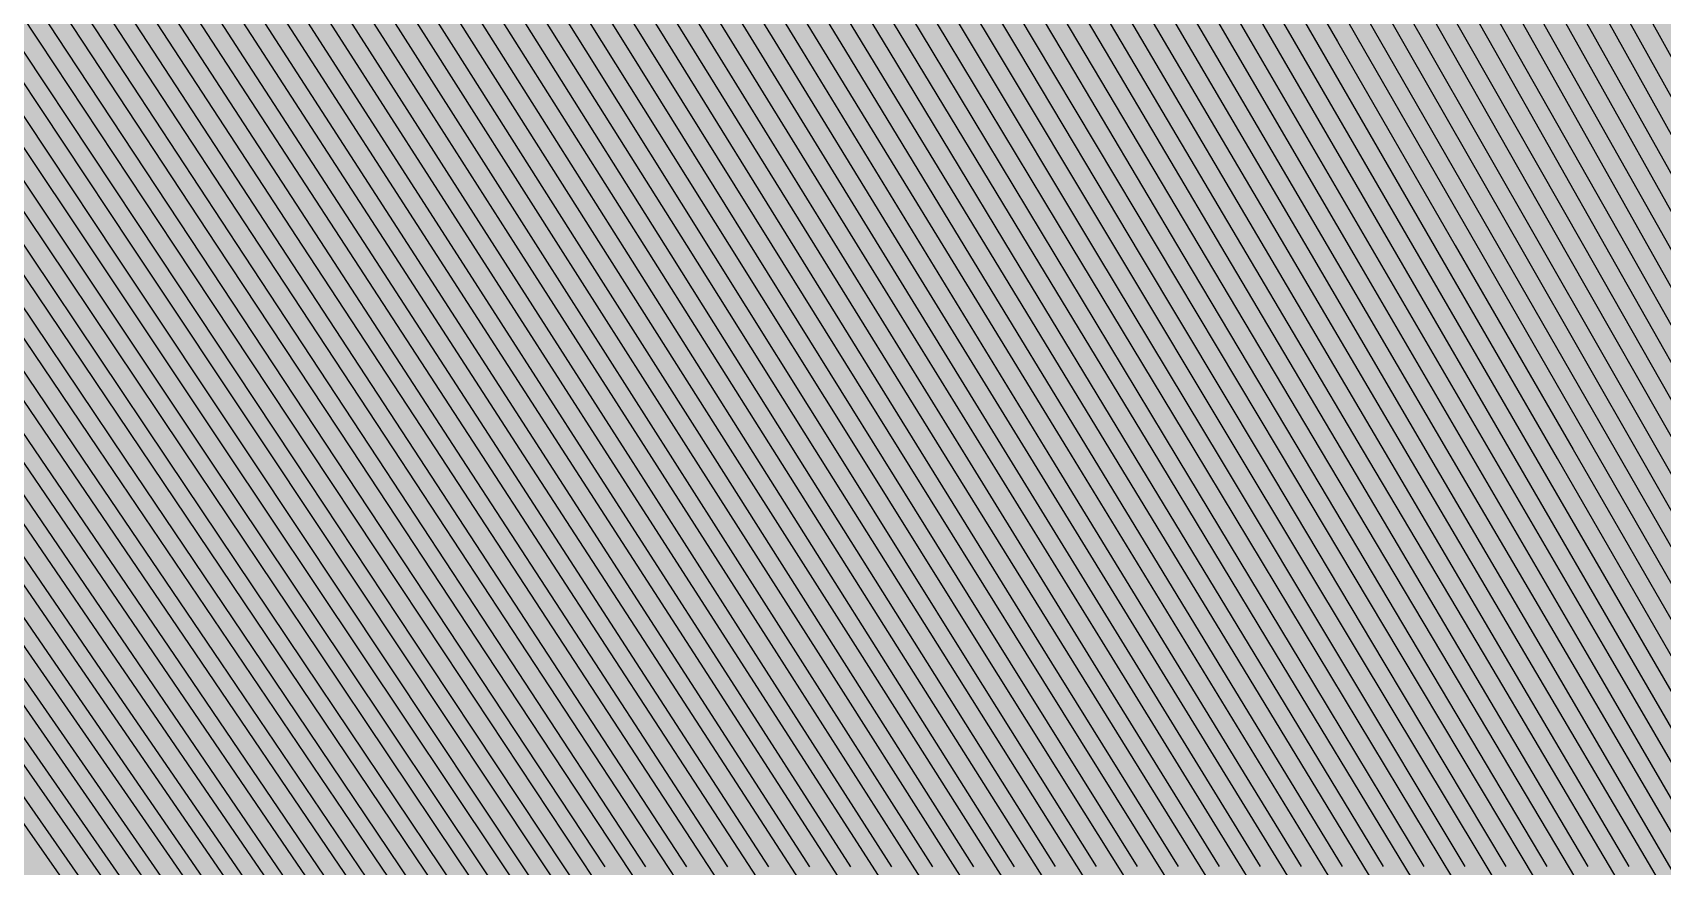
# Model space of a CAD drawing. Header units: metres. Extents: x -7231 to 10969, y -37556 to 1873.
# Drawn here: x 749.4 to 929.2, y -18509.9 to -18417.9 of the extents above; entities that cross this region are included whole.
import ezdxf

# ---------------------------------------------------------------- set-up
doc = ezdxf.new("R2010")
doc.units = ezdxf.units.M
for name, color, linetype in [('Metal1', 4, 'CONTINUOUS'), ('Metal2', 3, 'CONTINUOUS'), ('Polyimide', 7, 'CONTINUOUS')]:
    doc.layers.add(name, color=color, linetype=linetype)

msp = doc.modelspace()

# ---------------------------------------------------------------- hatches: boundary and pattern name
at = {"layer": 'Polyimide'}
msp.add_hatch(color=7, dxfattribs=at).paths.add_polyline_path([(4065.69, -468), (4066.67, -501.99), (4068.51, -535.99), (4071.41, -569.99), (4075.54, -603.99), (4081.04, -637.99), (4088.01, -671.99), (4096.52, -705.98), (4106.62, -739.98), (4118.33, -773.98), (4131.63, -807.98), (4146.49, -841.98), (4162.87, -875.98), (4180.68, -909.97), (4199.83, -943.97), (4220.22, -977.97), (4241.73, -1011.97), (4264.21, -1045.97), (4287.52, -1079.96), (4311.51, -1113.96), (4336.01, -1147.96), (4360.86, -1181.96), (4385.88, -1215.96), (4410.89, -1249.96), (4435.74, -1283.95), (4460.24, -1317.95), (4484.23, -1351.95), (4507.54, -1385.95), (4530.02, -1419.95), (4551.53, -1453.94), (4571.92, -1487.94), (4591.07, -1521.94), (4608.88, -1555.94), (4625.26, -1589.94), (4640.12, -1623.94), (4653.42, -1657.93), (4665.13, -1691.93), (4675.23, -1725.93), (4683.74, -1759.93), (4690.71, -1793.93), (4696.21, -1827.93), (4700.34, -1861.92), (4703.24, -1895.92), (4705.08, -1929.92), (4706.06, -1963.92), (4706.44, -1997.92), (4706.5, -2031.91), (4706.5, -4793.02), (4709.95, -4838.39), (4720.22, -4882.71), (4737.08, -4924.98), (4760.13, -4964.2), (4788.85, -4999.49), (4822.58, -5030.03), (4860.53, -5055.12), (4901.85, -5074.18), (4901.85, -5074.18), (4970.68, -5105.23), (5034.7, -5145.26), (5092.76, -5193.54), (5143.8, -5249.19), (5186.89, -5311.2), (5221.24, -5378.44), (5246.23, -5449.69), (5261.41, -5523.66), (5266.5, -5599), (5261.41, -5674.34), (5246.23, -5748.31), (5221.24, -5819.56), (5186.89, -5886.8), (5143.8, -5948.81), (5092.76, -6004.46), (5034.7, -6052.74), (4970.68, -6092.77), (4901.85, -6123.82), (4860.53, -6142.88), (4822.58, -6167.97), (4788.85, -6198.51), (4760.13, -6233.8), (4737.08, -6273.02), (4720.22, -6315.29), (4709.95, -6359.61), (4706.5, -6404.98), (4706.5, -9221.52), (4709.95, -9266.88), (4720.22, -9311.21), (4737.08, -9353.47), (4760.13, -9392.7), (4788.85, -9427.98), (4822.58, -9458.52), (4860.53, -9483.61), (4901.85, -9502.67), (4970.68, -9533.72), (5034.7, -9573.75), (5092.76, -9622.03), (5143.8, -9677.68), (5186.89, -9739.69), (5221.24, -9806.94), (5246.23, -9878.19), (5261.41, -9952.16), (5266.5, -10027.49), (5261.41, -10102.83), (5246.23, -10176.8), (5221.24, -10248.05), (5186.89, -10315.3), (5143.8, -10377.31), (5092.76, -10432.96), (5034.7, -10481.24), (4970.68, -10521.27), (4901.85, -10552.32), (4860.53, -10571.38), (4822.58, -10596.46), (4788.85, -10627), (4760.13, -10662.29), (4737.08, -10701.52), (4720.22, -10743.78), (4709.95, -10788.1), (4706.5, -10833.47), (4706.5, -13650.01), (4709.95, -13695.38), (4720.22, -13739.7), (4737.08, -13781.96), (4760.13, -13821.19), (4788.85, -13856.48), (4822.58, -13887.02), (4860.53, -13912.11), (4901.85, -13931.17), (4970.68, -13962.22), (5034.7, -14002.25), (5092.76, -14050.53), (5143.8, -14106.18), (5186.89, -14168.19), (5221.24, -14235.43), (5246.23, -14306.68), (5261.41, -14380.65), (5266.5, -14455.99), (5261.41, -14531.33), (5246.23, -14605.29), (5221.24, -14676.55), (5186.89, -14743.79), (5143.8, -14805.8), (5092.76, -14861.45), (5034.7, -14909.73), (4970.68, -14949.76), (4901.85, -14980.81), (4860.53, -14999.87), (4822.58, -15024.96), (4788.85, -15055.5), (4760.13, -15090.79), (4737.08, -15130.01), (4720.22, -15172.27), (4709.95, -15216.6), (4706.5, -15261.97), (4706.5, -15455.99), (4720.95, -15750.04), (4764.14, -16041.26), (4835.68, -16326.84), (4934.86, -16604.04), (5060.74, -16870.18), (5212.09, -17122.7), (5387.47, -17359.17), (5585.18, -17577.31), (5803.32, -17775.02), (6039.79, -17950.4), (6292.31, -18101.75), (6558.45, -18227.63), (6835.65, -18326.81), (7121.23, -18398.34), (7412.45, -18441.54), (7706.5, -18455.99), (9969.01, -18455.99), (10047.42, -18459.84), (10125.08, -18471.36), (10201.23, -18490.44), (10275.15, -18516.89), (10346.12, -18550.45), (10413.46, -18590.81), (10476.52, -18637.58), (10534.69, -18690.3), (10587.41, -18748.47), (10634.18, -18811.53), (10674.54, -18878.87), (10708.11, -18949.84), (10734.56, -19023.76), (10753.63, -19099.92), (10765.15, -19177.58), (10769.01, -19255.99), (10769.01, -20895.8), (10730.24, -20951.41), (10694.6, -21009.08), (10662.21, -21068.63), (10633.17, -21129.89), (10607.55, -21192.66), (10585.45, -21256.74), (10566.93, -21321.96), (10552.05, -21388.09), (10540.84, -21454.95), (10533.35, -21522.33), (10529.6, -21590.02), (10529.6, -21657.81), (10533.35, -21725.5), (10540.84, -21792.87), (10552.05, -21859.73), (10566.93, -21925.87), (10585.45, -21991.08), (10607.55, -22055.17), (10633.17, -22117.94), (10662.21, -22179.19), (10694.6, -22238.74), (10730.24, -22296.41), (10769.01, -22352.03), (10769.01, -32454.24), (10728.74, -32510.49), (10691.72, -32568.92), (10658.05, -32629.35), (10627.85, -32691.58), (10601.2, -32755.42), (10578.21, -32820.67), (10558.93, -32887.1), (10543.44, -32954.52), (10531.77, -33022.71), (10523.97, -33091.44), (10520.07, -33160.51), (10520.07, -33229.69), (10523.97, -33298.75), (10531.77, -33367.49), (10543.44, -33435.67), (10558.93, -33503.09), (10578.21, -33569.53), (10601.2, -33634.77), (10627.85, -33698.61), (10658.05, -33760.85), (10691.72, -33821.28), (10728.74, -33879.71), (10769.01, -33935.96), (10769.01, -36556), (10765.15, -36634.41), (10753.63, -36712.07), (10734.56, -36788.23), (10708.11, -36862.15), (10674.54, -36933.12), (10634.18, -37000.46), (10587.41, -37063.51), (10534.69, -37121.69), (10476.52, -37174.41), (10413.46, -37221.18), (10346.12, -37261.54), (10275.15, -37295.1), (10201.23, -37321.55), (10125.08, -37340.63), (10047.42, -37352.15), (9969.01, -37356), (-6231.01, -37356), (-6309.42, -37352.15), (-6387.08, -37340.63), (-6463.23, -37321.55), (-6537.15, -37295.1), (-6608.12, -37261.54), (-6675.46, -37221.18), (-6738.52, -37174.41), (-6796.69, -37121.69), (-6849.41, -37063.51), (-6896.18, -37000.46), (-6936.54, -36933.12), (-6970.11, -36862.15), (-6996.56, -36788.23), (-7015.63, -36712.07), (-7027.15, -36634.41), (-7031.01, -36556), (-7031.01, -33936), (-6990.74, -33879.75), (-6953.7, -33821.31), (-6920.03, -33760.88), (-6889.82, -33698.64), (-6863.18, -33634.8), (-6840.18, -33569.55), (-6820.9, -33503.11), (-6805.4, -33435.69), (-6793.74, -33367.49), (-6785.94, -33298.75), (-6782.03, -33229.68), (-6782.03, -33160.5), (-6785.94, -33091.43), (-6793.74, -33022.69), (-6805.4, -32954.5), (-6820.9, -32887.07), (-6840.18, -32820.63), (-6863.18, -32755.39), (-6889.82, -32691.54), (-6920.03, -32629.3), (-6953.7, -32568.87), (-6990.74, -32510.43), (-7031.01, -32454.18), (-7031.01, -22364.83), (-6990.74, -22308.58), (-6953.7, -22250.14), (-6920.03, -22189.71), (-6889.82, -22127.47), (-6863.18, -22063.62), (-6840.18, -21998.38), (-6820.9, -21931.94), (-6805.4, -21864.51), (-6793.74, -21796.32), (-6785.94, -21727.58), (-6782.03, -21658.51), (-6782.03, -21589.33), (-6785.94, -21520.26), (-6793.74, -21451.52), (-6805.4, -21383.32), (-6820.9, -21315.9), (-6840.18, -21249.46), (-6863.18, -21184.21), (-6889.82, -21120.37), (-6920.03, -21058.13), (-6953.7, -20997.7), (-6990.74, -20939.26), (-7031.01, -20883.01), (-7031.01, -19255.99), (-7027.15, -19177.58), (-7015.63, -19099.92), (-6996.56, -19023.76), (-6970.11, -18949.84), (-6936.54, -18878.87), (-6896.18, -18811.53), (-6849.41, -18748.47), (-6796.69, -18690.3), (-6738.52, -18637.58), (-6675.46, -18590.81), (-6608.12, -18550.45), (-6537.15, -18516.89), (-6463.23, -18490.44), (-6387.08, -18471.36), (-6309.42, -18459.84), (-6231.01, -18455.99), (-3968.5, -18455.99), (-3674.45, -18441.54), (-3383.23, -18398.34), (-3097.65, -18326.81), (-2820.45, -18227.63), (-2554.31, -18101.75), (-2301.79, -17950.4), (-2065.32, -17775.02), (-1847.18, -17577.31), (-1649.47, -17359.17), (-1474.09, -17122.7), (-1322.74, -16870.18), (-1196.86, -16604.04), (-1097.68, -16326.84), (-1026.14, -16041.26), (-982.95, -15750.04), (-968.5, -15455.99), (-968.5, -15261.97), (-971.95, -15216.6), (-982.22, -15172.27), (-999.08, -15130.01), (-1022.13, -15090.79), (-1050.85, -15055.5), (-1084.58, -15024.96), (-1122.53, -14999.87), (-1163.85, -14980.81), (-1232.68, -14949.76), (-1296.7, -14909.73), (-1354.76, -14861.45), (-1405.8, -14805.8), (-1448.89, -14743.79), (-1483.24, -14676.55), (-1508.23, -14605.29), (-1523.41, -14531.33), (-1528.5, -14455.99), (-1523.41, -14380.65), (-1508.23, -14306.68), (-1483.24, -14235.43), (-1448.89, -14168.19), (-1405.8, -14106.18), (-1354.76, -14050.53), (-1296.7, -14002.25), (-1232.68, -13962.22), (-1163.85, -13931.17), (-1122.53, -13912.11), (-1084.58, -13887.02), (-1050.85, -13856.48), (-1022.13, -13821.19), (-999.08, -13781.96), (-982.22, -13739.7), (-971.95, -13695.38), (-968.5, -13650.01), (-968.5, -12309.64), (-971.95, -12264.27), (-982.22, -12219.94), (-999.08, -12177.68), (-1022.13, -12138.46), (-1050.85, -12103.17), (-1084.58, -12072.63), (-1122.53, -12047.54), (-1163.85, -12028.48), (-1232.68, -11997.43), (-1296.7, -11957.4), (-1354.76, -11909.12), (-1405.8, -11853.47), (-1448.89, -11791.46), (-1483.24, -11724.22), (-1508.23, -11652.96), (-1523.41, -11579), (-1528.5, -11503.66), (-1523.41, -11428.32), (-1508.23, -11354.35), (-1483.24, -11283.1), (-1448.89, -11215.86), (-1405.8, -11153.85), (-1354.76, -11098.2), (-1296.7, -11049.92), (-1232.68, -11009.89), (-1163.85, -10978.84), (-1122.53, -10959.78), (-1084.58, -10934.69), (-1050.85, -10904.15), (-1022.13, -10868.86), (-999.08, -10829.63), (-982.22, -10787.37), (-971.95, -10743.05), (-968.5, -10697.68), (-968.5, -9357.31), (-971.95, -9311.94), (-982.22, -9267.62), (-999.08, -9225.35), (-1022.13, -9186.13), (-1050.85, -9150.84), (-1084.58, -9120.3), (-1122.53, -9095.21), (-1163.85, -9076.15), (-1163.85, -9076.15), (-1232.68, -9045.1), (-1296.7, -9005.07), (-1354.76, -8956.79), (-1405.8, -8901.14), (-1448.89, -8839.13), (-1483.24, -8771.89), (-1508.23, -8700.64), (-1523.41, -8626.67), (-1528.5, -8551.33), (-1523.41, -8475.99), (-1508.23, -8402.02), (-1483.24, -8330.77), (-1448.89, -8263.53), (-1405.8, -8201.52), (-1354.76, -8145.87), (-1296.7, -8097.59), (-1232.68, -8057.56), (-1163.85, -8026.51), (-1163.85, -8026.51), (-1122.53, -8007.45), (-1084.58, -7982.36), (-1050.85, -7951.82), (-1022.13, -7916.53), (-999.08, -7877.31), (-982.22, -7835.04), (-971.95, -7790.72), (-968.5, -7745.35), (-968.5, -6404.98), (-971.95, -6359.61), (-982.22, -6315.29), (-999.08, -6273.02), (-1022.13, -6233.8), (-1050.85, -6198.51), (-1084.58, -6167.97), (-1122.53, -6142.88), (-1163.85, -6123.82), (-1163.85, -6123.82), (-1232.68, -6092.77), (-1296.7, -6052.74), (-1354.76, -6004.46), (-1405.8, -5948.81), (-1448.89, -5886.8), (-1483.24, -5819.56), (-1508.23, -5748.31), (-1523.41, -5674.34), (-1528.5, -5599), (-1523.41, -5523.66), (-1508.23, -5449.69), (-1483.24, -5378.44), (-1448.89, -5311.2), (-1405.8, -5249.19), (-1354.76, -5193.54), (-1296.7, -5145.26), (-1232.68, -5105.23), (-1163.85, -5074.18), (-1163.85, -5074.18), (-1122.53, -5055.12), (-1084.58, -5030.03), (-1050.85, -4999.49), (-1022.13, -4964.2), (-999.08, -4924.98), (-982.22, -4882.71), (-971.95, -4838.39), (-968.5, -4793.02), (-968.5, -2031.91), (-968.44, -1997.92), (-968.06, -1963.92), (-967.05, -1929.92), (-965.18, -1895.92), (-962.22, -1861.92), (-958.01, -1827.93), (-952.41, -1793.93), (-945.31, -1759.93), (-936.64, -1725.93), (-926.35, -1691.93), (-914.43, -1657.93), (-900.88, -1623.94), (-885.74, -1589.94), (-869.05, -1555.94), (-850.91, -1521.94), (-831.4, -1487.94), (-810.63, -1453.94), (-788.72, -1419.95), (-765.82, -1385.95), (-742.07, -1351.95), (-717.63, -1317.95), (-692.67, -1283.95), (-667.36, -1249.96), (-641.88, -1215.96), (-616.39, -1181.96), (-591.08, -1147.96), (-566.12, -1113.96), (-541.68, -1079.96), (-517.93, -1045.97), (-495.03, -1011.97), (-473.12, -977.97), (-452.35, -943.97), (-432.84, -909.97), (-414.7, -875.98), (-398.01, -841.98), (-382.87, -807.98), (-369.32, -773.98), (-357.4, -739.98), (-347.11, -705.98), (-338.44, -671.99), (-331.34, -637.99), (-325.74, -603.99), (-321.53, -569.99), (-318.57, -535.99), (-316.7, -501.99), (-315.69, -468), (-315.31, -434), (-315.25, -400), (-315.25, 401), (-315.25, 451), (-315.25, 1644), (-270.25, 1644), (-270.03, 1637.13), (-269.35, 1630.29), (-268.23, 1623.52), (-266.67, 1616.82), (-264.68, 1610.25), (-262.26, 1603.82), (-259.42, 1597.56), (-256.18, 1591.5), (-252.55, 1585.67), (-248.55, 1580.08), (-244.19, 1574.77), (-239.5, 1569.75), (-234.48, 1565.06), (-229.17, 1560.7), (-223.58, 1556.7), (-217.75, 1553.07), (-211.69, 1549.83), (-205.43, 1546.99), (-199, 1544.57), (-192.43, 1542.58), (-185.73, 1541.02), (-178.96, 1539.9), (-172.12, 1539.22), (-165.25, 1539), (-158.38, 1539.22), (-151.54, 1539.9), (-144.77, 1541.02), (-138.07, 1542.58), (-131.5, 1544.57), (-125.07, 1546.99), (-118.81, 1549.83), (-112.75, 1553.07), (-106.92, 1556.7), (-101.33, 1560.7), (-96.02, 1565.06), (-91, 1569.75), (-86.31, 1574.77), (-81.95, 1580.08), (-77.95, 1585.67), (-74.32, 1591.5), (-71.08, 1597.56), (-68.24, 1603.82), (-65.82, 1610.25), (-63.83, 1616.82), (-62.27, 1623.52), (-61.15, 1630.29), (-60.47, 1637.13), (-60.25, 1644), (1853, 1644), (1853, 1573), (3815.25, 1573), (3815.46, 1579.54), (3816.11, 1586.05), (3817.17, 1592.51), (3818.66, 1598.88), (3820.56, 1605.14), (3822.86, 1611.27), (3825.56, 1617.23), (3828.65, 1623), (3832.1, 1628.56), (3835.91, 1633.88), (3840.07, 1638.93), (3844.54, 1643.71), (3849.32, 1648.18), (3854.37, 1652.34), (3859.69, 1656.15), (3865.25, 1659.6), (3871.02, 1662.69), (3876.98, 1665.39), (3883.11, 1667.69), (3889.37, 1669.59), (3895.74, 1671.08), (3902.2, 1672.14), (3908.71, 1672.79), (3915.25, 1673), (3921.79, 1672.79), (3928.3, 1672.14), (3934.76, 1671.08), (3941.13, 1669.59), (3947.39, 1667.69), (3953.52, 1665.39), (3959.48, 1662.69), (3965.25, 1659.6), (3970.81, 1656.15), (3976.13, 1652.34), (3981.18, 1648.18), (3985.96, 1643.71), (3990.43, 1638.93), (3994.59, 1633.88), (3998.4, 1628.56), (4001.85, 1623), (4004.94, 1617.23), (4007.64, 1611.27), (4009.94, 1605.14), (4011.84, 1598.88), (4013.33, 1592.51), (4014.39, 1586.05), (4015.04, 1579.54), (4015.25, 1573), (4065.25, 1573), (4065.25, 451), (4065.25, 401), (4065.25, -400), (4065.31, -434), (4065.69, -468)])

# ---------------------------------------------------------------- linework, layer by layer
at = {"layer": 'Metal1'}
for points in [[(848.69, -18509.98), (834.35, -18487.48), (820.02, -18464.98), (805.68, -18442.48), (791.35, -18419.98), (777.02, -18397.48), (762.68, -18374.97), (748.35, -18352.47), (734.01, -18329.97), (719.68, -18307.47), (705.35, -18284.97), (691.01, -18262.47), (676.68, -18239.97), (662.34, -18217.47), (648.01, -18194.97)], [(857.73, -18509.98), (843.52, -18487.47), (829.31, -18464.97), (815.11, -18442.47), (800.9, -18419.97), (786.69, -18397.47), (772.48, -18374.97), (758.28, -18352.47), (744.07, -18329.97), (729.86, -18307.47), (715.66, -18284.97), (701.45, -18262.47), (687.24, -18239.97), (673.04, -18217.47), (658.83, -18194.97)], [(866.77, -18509.97), (852.69, -18487.47), (838.61, -18464.97), (824.53, -18442.47), (810.45, -18419.97), (796.37, -18397.47), (782.29, -18374.97), (768.21, -18352.47), (754.13, -18329.97), (740.05, -18307.47), (725.97, -18284.96), (711.89, -18262.46), (697.81, -18239.96), (683.73, -18217.46), (669.65, -18194.96)], [(875.81, -18509.97), (861.85, -18487.47), (847.9, -18464.97), (833.95, -18442.47), (820, -18419.97), (806.04, -18397.46), (792.09, -18374.96), (778.14, -18352.46), (764.18, -18329.96), (750.23, -18307.46), (736.28, -18284.96), (722.33, -18262.46), (708.37, -18239.96), (694.42, -18217.46), (680.47, -18194.96)], [(884.85, -18509.96), (871.02, -18487.46), (857.19, -18464.96), (843.37, -18442.46), (829.54, -18419.96), (815.72, -18397.46), (801.89, -18374.96), (788.07, -18352.46), (774.24, -18329.96), (760.42, -18307.46), (746.59, -18284.96), (732.76, -18262.46), (718.94, -18239.96), (705.11, -18217.46), (691.29, -18194.96)], [(893.89, -18509.96), (880.19, -18487.46), (866.49, -18464.96), (852.79, -18442.46), (839.09, -18419.96), (825.39, -18397.46), (811.69, -18374.96), (798, -18352.46), (784.3, -18329.96), (770.6, -18307.46), (756.9, -18284.95), (743.2, -18262.45), (729.5, -18239.95), (715.81, -18217.45), (702.11, -18194.95)], [(902.93, -18509.96), (889.35, -18487.46), (875.78, -18464.96), (862.21, -18442.46), (848.64, -18419.95), (835.07, -18397.45), (821.5, -18374.95), (807.93, -18352.45), (794.35, -18329.95), (780.78, -18307.45), (767.21, -18284.95), (753.64, -18262.45), (740.07, -18239.95), (726.5, -18217.45), (712.93, -18194.95)], [(911.96, -18509.95), (898.52, -18487.45), (885.08, -18464.95), (871.63, -18442.45), (858.19, -18419.95), (844.74, -18397.45), (831.3, -18374.95), (817.86, -18352.45), (804.41, -18329.95), (790.97, -18307.45), (777.52, -18284.95), (764.08, -18262.45), (750.63, -18239.95), (737.19, -18217.45), (723.75, -18194.94)], [(921, -18509.95), (907.69, -18487.45), (894.37, -18464.95), (881.05, -18442.45), (867.74, -18419.95), (854.42, -18397.45), (841.1, -18374.95), (827.79, -18352.45), (814.47, -18329.95), (801.15, -18307.44), (787.83, -18284.94), (774.52, -18262.44), (761.2, -18239.94), (747.88, -18217.44), (734.57, -18194.94)], [(943.23, -18532.45), (930.04, -18509.95), (916.85, -18487.45), (903.66, -18464.95), (890.47, -18442.44), (877.28, -18419.94), (864.09, -18397.44), (850.9, -18374.94), (837.71, -18352.44), (824.52, -18329.94), (811.33, -18307.44), (798.14, -18284.94), (784.96, -18262.44), (771.77, -18239.94), (758.58, -18217.44), (745.39, -18194.94)], [(952.15, -18532.44), (939.08, -18509.94), (926.02, -18487.44), (912.96, -18464.94), (899.9, -18442.44), (886.83, -18419.94), (873.77, -18397.44), (860.71, -18374.94), (847.64, -18352.44), (834.58, -18329.94), (821.52, -18307.44), (808.46, -18284.94), (795.39, -18262.44), (782.33, -18239.94), (769.27, -18217.43), (756.2, -18194.93)], [(961.06, -18532.44), (948.12, -18509.94), (935.19, -18487.44), (922.25, -18464.94), (909.32, -18442.44), (896.38, -18419.94), (883.45, -18397.44), (870.51, -18374.94), (857.57, -18352.43), (844.64, -18329.93), (831.7, -18307.43), (818.77, -18284.93), (805.83, -18262.43), (792.9, -18239.93), (779.96, -18217.43), (767.02, -18194.93)], [(969.97, -18532.44), (957.16, -18509.94), (944.35, -18487.44), (931.55, -18464.93), (918.74, -18442.43), (905.93, -18419.93), (893.12, -18397.43), (880.31, -18374.93), (867.5, -18352.43), (854.7, -18329.93), (841.89, -18307.43), (829.08, -18284.93), (816.27, -18262.43), (803.46, -18239.93), (790.65, -18217.43), (777.84, -18194.93)], [(978.88, -18532.43), (966.2, -18509.93), (953.52, -18487.43), (940.84, -18464.93), (928.16, -18442.43), (915.48, -18419.93), (902.8, -18397.43), (890.11, -18374.93), (877.43, -18352.43), (864.75, -18329.93), (852.07, -18307.43), (839.39, -18284.93), (826.71, -18262.42), (814.03, -18239.92), (801.35, -18217.42), (788.66, -18194.92)], [(987.8, -18532.43), (975.24, -18509.93), (962.69, -18487.43), (950.13, -18464.93), (937.58, -18442.43), (925.03, -18419.93), (912.47, -18397.43), (899.92, -18374.92), (887.36, -18352.42), (874.81, -18329.92), (862.25, -18307.42), (849.7, -18284.92), (837.15, -18262.42), (824.59, -18239.92), (812.04, -18217.42), (799.48, -18194.92)], [(653.33, -18216.39), (667.79, -18238.89), (682.26, -18261.39), (696.72, -18283.89), (711.18, -18306.39), (725.64, -18328.9), (740.1, -18351.4), (754.56, -18373.9), (769.02, -18396.4), (783.48, -18418.9), (797.95, -18441.4), (812.41, -18463.9), (826.87, -18486.4), (841.33, -18508.9), (855.79, -18531.4)], [(664.03, -18216.4), (678.36, -18238.9), (692.7, -18261.4), (707.03, -18283.9), (721.37, -18306.4), (735.7, -18328.9), (750.03, -18351.4), (764.37, -18373.9), (778.7, -18396.4), (793.04, -18418.9), (807.37, -18441.4), (821.71, -18463.9), (836.04, -18486.4), (850.37, -18508.9), (864.71, -18531.4)], [(674.73, -18216.4), (688.93, -18238.9), (703.14, -18261.4), (717.35, -18283.9), (731.55, -18306.4), (745.76, -18328.9), (759.97, -18351.4), (774.18, -18373.9), (788.38, -18396.4), (802.59, -18418.9), (816.8, -18441.41), (831, -18463.91), (845.21, -18486.41), (859.42, -18508.91), (873.62, -18531.41)], [(685.42, -18216.4), (699.5, -18238.9), (713.58, -18261.4), (727.66, -18283.9), (741.74, -18306.4), (755.82, -18328.91), (769.9, -18351.41), (783.98, -18373.91), (798.06, -18396.41), (812.14, -18418.91), (826.22, -18441.41), (840.3, -18463.91), (854.38, -18486.41), (868.46, -18508.91), (882.54, -18531.41)], [(696.12, -18216.41), (710.07, -18238.91), (724.03, -18261.41), (737.98, -18283.91), (751.93, -18306.41), (765.88, -18328.91), (779.84, -18351.41), (793.79, -18373.91), (807.74, -18396.41), (821.69, -18418.91), (835.65, -18441.41), (849.6, -18463.91), (863.55, -18486.41), (877.51, -18508.91), (891.46, -18531.41)], [(706.82, -18216.41), (720.64, -18238.91), (734.47, -18261.41), (748.29, -18283.91), (762.12, -18306.41), (775.94, -18328.91), (789.77, -18351.41), (803.6, -18373.91), (817.42, -18396.41), (831.25, -18418.91), (845.07, -18441.42), (858.9, -18463.92), (872.72, -18486.42), (886.55, -18508.92), (900.38, -18531.42)], [(717.51, -18216.41), (731.21, -18238.91), (744.91, -18261.41), (758.61, -18283.91), (772.31, -18306.42), (786.01, -18328.92), (799.7, -18351.42), (813.4, -18373.92), (827.1, -18396.42), (840.8, -18418.92), (854.5, -18441.42), (868.2, -18463.92), (881.9, -18486.42), (895.59, -18508.92), (909.29, -18531.42)], [(728.21, -18216.42), (741.78, -18238.92), (755.35, -18261.42), (768.92, -18283.92), (782.5, -18306.42), (796.07, -18328.92), (809.64, -18351.42), (823.21, -18373.92), (836.78, -18396.42), (850.35, -18418.92), (863.92, -18441.42), (877.49, -18463.92), (891.07, -18486.42), (904.64, -18508.92), (918.21, -18531.43)], [(738.91, -18216.42), (752.35, -18238.92), (765.8, -18261.42), (779.24, -18283.92), (792.68, -18306.42), (806.13, -18328.92), (819.57, -18351.42), (833.02, -18373.92), (846.46, -18396.42), (859.9, -18418.93), (873.35, -18441.43), (886.79, -18463.93), (900.24, -18486.43), (913.68, -18508.93), (927.13, -18531.43)], [(749.6, -18216.42), (762.92, -18238.92), (776.24, -18261.42), (789.56, -18283.93), (802.87, -18306.43), (816.19, -18328.93), (829.51, -18351.43), (842.82, -18373.93), (856.14, -18396.43), (869.46, -18418.93), (882.77, -18441.43), (896.09, -18463.93), (909.41, -18486.43), (922.73, -18508.93), (936.04, -18531.43)], [(760.3, -18216.43), (773.49, -18238.93), (786.68, -18261.43), (799.87, -18283.93), (813.06, -18306.43), (826.25, -18328.93), (839.44, -18351.43), (852.63, -18373.93), (865.82, -18396.43), (879.01, -18418.93), (892.2, -18441.43), (905.39, -18463.93), (918.58, -18486.43), (931.77, -18508.94), (944.96, -18531.44)], [(771, -18216.43), (784.06, -18238.93), (797.12, -18261.43), (810.19, -18283.93), (823.25, -18306.43), (836.31, -18328.93), (849.37, -18351.43), (862.44, -18373.94), (875.5, -18396.44), (888.56, -18418.94), (901.63, -18441.44), (914.69, -18463.94), (927.75, -18486.44), (940.81, -18508.94), (953.88, -18531.44)], [(781.69, -18216.43), (794.63, -18238.93), (807.57, -18261.44), (820.5, -18283.94), (833.44, -18306.44), (846.37, -18328.94), (859.31, -18351.44), (872.24, -18373.94), (885.18, -18396.44), (898.11, -18418.94), (911.05, -18441.44), (923.99, -18463.94), (936.92, -18486.44), (949.86, -18508.94), (962.79, -18531.44)], [(792.39, -18216.44), (805.2, -18238.94), (818.01, -18261.44), (830.82, -18283.94), (843.62, -18306.44), (856.43, -18328.94), (869.24, -18351.44), (882.05, -18373.94), (894.86, -18396.44), (907.67, -18418.94), (920.48, -18441.44), (933.28, -18463.95), (946.09, -18486.45), (958.9, -18508.95), (971.71, -18531.45)], [(803.09, -18216.44), (815.77, -18238.94), (828.45, -18261.44), (841.13, -18283.94), (853.81, -18306.44), (866.49, -18328.94), (879.18, -18351.45), (891.86, -18373.95), (904.54, -18396.45), (917.22, -18418.95), (929.9, -18441.45), (942.58, -18463.95), (955.26, -18486.45), (967.95, -18508.95), (980.63, -18531.45)], [(813.78, -18216.45), (826.34, -18238.95), (838.89, -18261.45), (851.45, -18283.95), (864, -18306.45), (876.56, -18328.95), (889.11, -18351.45), (901.66, -18373.95), (914.22, -18396.45), (926.77, -18418.95), (939.33, -18441.45), (951.88, -18463.95), (964.44, -18486.45), (976.99, -18508.95), (989.54, -18531.45)], [(839.65, -18509.98), (825.19, -18487.48), (810.72, -18464.98), (796.26, -18442.48), (781.8, -18419.98), (767.34, -18397.48), (752.88, -18374.98), (738.42, -18352.48), (723.96, -18329.98), (709.5, -18307.48), (695.03, -18284.98), (680.57, -18262.47), (666.11, -18239.97), (651.65, -18217.47)], [(821.57, -18509.99), (806.85, -18487.49), (792.14, -18464.99), (777.42, -18442.49), (762.71, -18419.99), (747.99, -18397.49), (733.27, -18374.98), (718.56, -18352.48), (703.84, -18329.98), (689.13, -18307.48), (674.41, -18284.98), (659.7, -18262.48), (644.98, -18239.98)], [(646.66, -18238.89), (661.37, -18261.39), (676.09, -18283.89), (690.8, -18306.39), (705.52, -18328.89), (720.23, -18351.39), (734.95, -18373.89), (749.66, -18396.39), (764.38, -18418.89), (779.09, -18441.39), (793.81, -18463.89), (808.53, -18486.39), (823.24, -18508.89), (837.96, -18531.39)], [(830.61, -18509.99), (816.02, -18487.48), (801.43, -18464.98), (786.84, -18442.48), (772.25, -18419.98), (757.67, -18397.48), (743.08, -18374.98), (728.49, -18352.48), (713.9, -18329.98), (699.31, -18307.48), (684.72, -18284.98), (670.14, -18262.48), (655.55, -18239.98)], [(657.23, -18238.89), (671.81, -18261.39), (686.4, -18283.89), (700.99, -18306.39), (715.58, -18328.89), (730.17, -18351.39), (744.76, -18373.89), (759.34, -18396.39), (773.93, -18418.89), (788.52, -18441.4), (803.11, -18463.9), (817.7, -18486.4), (832.29, -18508.9), (846.87, -18531.4)], [(650.93, -18261.38), (665.77, -18283.88), (680.61, -18306.38), (695.46, -18328.89), (710.3, -18351.39), (725.14, -18373.89), (739.98, -18396.39), (754.83, -18418.89), (769.67, -18441.39), (784.51, -18463.89), (799.35, -18486.39), (814.2, -18508.89), (829.04, -18531.39)], [(812.53, -18509.99), (797.69, -18487.49), (782.84, -18464.99), (768, -18442.49), (753.16, -18419.99), (738.31, -18397.49), (723.47, -18374.99), (708.63, -18352.49), (693.79, -18329.99), (678.94, -18307.49), (664.1, -18284.99), (649.26, -18262.48)], [(645.14, -18283.88), (660.24, -18306.38), (675.33, -18328.88), (690.43, -18351.38), (705.53, -18373.88), (720.62, -18396.38), (735.72, -18418.88), (750.82, -18441.38), (765.92, -18463.88), (781.01, -18486.38), (796.11, -18508.88), (811.21, -18531.38), (826.3, -18553.89), (841.4, -18576.39), (856.5, -18598.89), (871.59, -18621.39), (886.69, -18643.89), (901.79, -18666.39), (911.89, -18681.45), (918.21, -18698.2), (918.82, -18702.85), (919.41, -18711.88), (920.01, -18720.99), (920.75, -19211.93)], [(925.25, -19211.93), (925.99, -18721.06), (925.42, -18712.01), (924.84, -18703.04), (924.27, -18698.69), (918.16, -18682.35), (908.28, -18667.5), (893.31, -18645), (878.34, -18622.5), (863.37, -18600), (848.4, -18577.5), (833.43, -18555), (818.46, -18532.5), (803.49, -18510), (788.52, -18487.49), (773.55, -18464.99), (758.58, -18442.49), (743.61, -18419.99), (728.64, -18397.49), (713.67, -18374.99), (698.7, -18352.49), (683.73, -18329.99), (668.76, -18307.49), (653.79, -18284.99)], [(655.46, -18283.88), (670.43, -18306.38), (685.4, -18328.88), (700.37, -18351.38), (715.33, -18373.88), (730.3, -18396.38), (745.27, -18418.88), (760.24, -18441.39), (775.21, -18463.89), (790.18, -18486.39), (805.15, -18508.89), (820.12, -18531.39), (835.09, -18553.89), (850.06, -18576.39), (865.03, -18598.89), (880, -18621.39), (894.97, -18643.89), (909.94, -18666.39), (919.95, -18681.43), (926.22, -18698.2), (926.83, -18702.85), (927.41, -18711.88), (928.01, -18720.99), (928.75, -19211.93)], [(650.05, -18306.37), (665.27, -18328.88), (680.5, -18351.38), (695.72, -18373.88), (710.95, -18396.38), (726.17, -18418.88), (741.39, -18441.38), (756.62, -18463.88), (771.84, -18486.38), (787.07, -18508.88), (802.29, -18531.38), (817.51, -18553.88), (832.74, -18576.38), (847.96, -18598.88), (863.19, -18621.38), (878.41, -18643.88), (893.63, -18666.39), (903.84, -18681.46), (910.19, -18698.2), (910.81, -18702.85), (911.4, -18711.88), (912.01, -18720.99), (912.75, -19211.93)], [(909.25, -19211.93), (909.99, -18721.06), (909.41, -18712.01), (908.82, -18703.05), (908.24, -18698.69), (902.05, -18682.39), (891.98, -18667.51), (876.75, -18645.01), (861.53, -18622.51), (846.3, -18600), (831.08, -18577.5), (815.86, -18555), (800.63, -18532.5), (785.41, -18510), (770.18, -18487.5), (754.96, -18465), (739.74, -18442.5), (724.51, -18420), (709.29, -18397.5), (694.06, -18375), (678.84, -18352.5), (663.62, -18330), (648.39, -18307.5)], [(917.25, -19211.93), (917.99, -18721.06), (917.41, -18712.01), (916.83, -18703.04), (916.26, -18698.69), (910.1, -18682.37), (900.13, -18667.5), (885.03, -18645), (869.93, -18622.5), (854.84, -18600), (839.74, -18577.5), (824.64, -18555), (809.55, -18532.5), (794.45, -18510), (779.35, -18487.5), (764.25, -18465), (749.16, -18442.5), (734.06, -18420), (718.96, -18397.49), (703.87, -18374.99), (688.77, -18352.49), (673.67, -18329.99), (658.58, -18307.49)], [(645.15, -18328.87), (660.63, -18351.37), (676.11, -18373.87), (691.59, -18396.37), (707.06, -18418.87), (722.54, -18441.37), (738.02, -18463.87), (753.5, -18486.37), (768.98, -18508.87), (784.46, -18531.38), (799.93, -18553.88), (815.41, -18576.38), (830.89, -18598.88), (846.37, -18621.38), (861.85, -18643.88), (877.33, -18666.38), (887.72, -18681.5), (894.16, -18698.2), (894.79, -18702.85), (895.39, -18711.88), (896.01, -18720.99), (896.75, -19211.93)], [(901.25, -19211.93), (901.99, -18721.06), (901.4, -18712.01), (900.81, -18703.05), (900.23, -18698.7), (894, -18682.41), (883.83, -18667.51), (868.48, -18645.01), (853.12, -18622.51), (837.77, -18600.01), (822.42, -18577.51), (807.07, -18555.01), (791.72, -18532.51), (776.37, -18510), (761.02, -18487.5), (745.67, -18465), (730.32, -18442.5), (714.96, -18420), (699.61, -18397.5), (684.26, -18375), (668.91, -18352.5), (653.56, -18330)], [(655.21, -18328.87), (670.56, -18351.37), (685.91, -18373.87), (701.27, -18396.37), (716.62, -18418.87), (731.97, -18441.38), (747.32, -18463.88), (762.67, -18486.38), (778.02, -18508.88), (793.37, -18531.38), (808.72, -18553.88), (824.07, -18576.38), (839.43, -18598.88), (854.78, -18621.38), (870.13, -18643.88), (885.48, -18666.38), (895.78, -18681.48), (902.18, -18698.2), (902.8, -18702.85), (903.4, -18711.88), (904.01, -18720.99), (904.75, -19211.93)], [(650.7, -18351.37), (666.3, -18373.87), (681.91, -18396.37), (697.51, -18418.87), (713.12, -18441.37), (728.72, -18463.87), (744.33, -18486.37), (759.93, -18508.87), (775.54, -18531.37), (791.14, -18553.87), (806.75, -18576.37), (822.35, -18598.87), (837.96, -18621.37), (853.57, -18643.88), (869.17, -18666.38), (879.67, -18681.51), (886.15, -18698.2), (886.78, -18702.85), (887.39, -18711.88), (888.01, -18721), (888.75, -19211.93)], [(885.25, -19211.93), (885.99, -18721.06), (885.39, -18712.01), (884.79, -18703.05), (884.2, -18698.7), (877.89, -18682.46), (867.53, -18667.52), (851.92, -18645.02), (836.32, -18622.51), (820.71, -18600.01), (805.11, -18577.51), (789.5, -18555.01), (773.9, -18532.51), (758.29, -18510.01), (742.68, -18487.51), (727.08, -18465.01), (711.47, -18442.51), (695.87, -18420.01), (680.26, -18397.51), (664.66, -18375.01), (649.05, -18352.51)], [(893.25, -19211.93), (893.99, -18721.06), (893.4, -18712.01), (892.8, -18703.05), (892.21, -18698.7), (885.94, -18682.43), (875.68, -18667.51), (860.2, -18645.01), (844.72, -18622.51), (829.24, -18600.01), (813.76, -18577.51), (798.29, -18555.01), (782.81, -18532.51), (767.33, -18510.01), (751.85, -18487.51), (736.37, -18465.01), (720.89, -18442.51), (705.42, -18420.01), (689.94, -18397.5), (674.46, -18375), (658.98, -18352.5)], [(656.49, -18373.86), (672.23, -18396.36), (687.96, -18418.87), (703.69, -18441.37), (719.42, -18463.87), (735.16, -18486.37), (750.89, -18508.87), (766.62, -18531.37), (782.35, -18553.87), (798.09, -18576.37), (813.82, -18598.87), (829.55, -18621.37), (845.28, -18643.87), (861.02, -18666.37), (871.61, -18681.53), (878.13, -18698.19), (878.77, -18702.85), (879.38, -18711.88), (880.01, -18721), (880.75, -19211.93)]]:
    msp.add_lwpolyline(points, dxfattribs=at)
at = {"layer": 'Metal2'}
for points in [[(853.21, -18509.98), (838.94, -18487.48), (824.67, -18464.98), (810.39, -18442.47), (796.12, -18419.97), (781.85, -18397.47), (767.58, -18374.97), (753.31, -18352.47), (739.04, -18329.97), (724.77, -18307.47), (710.5, -18284.97), (696.23, -18262.47), (681.96, -18239.97), (667.69, -18217.47), (653.42, -18194.97)], [(862.25, -18509.97), (848.1, -18487.47), (833.96, -18464.97), (819.82, -18442.47), (805.67, -18419.97), (791.53, -18397.47), (777.39, -18374.97), (763.24, -18352.47), (749.1, -18329.97), (734.96, -18307.47), (720.81, -18284.97), (706.67, -18262.47), (692.53, -18239.97), (678.38, -18217.46), (664.24, -18194.96)], [(871.29, -18509.97), (857.27, -18487.47), (843.25, -18464.97), (829.24, -18442.47), (815.22, -18419.97), (801.2, -18397.47), (787.19, -18374.97), (773.17, -18352.47), (759.16, -18329.96), (745.14, -18307.46), (731.12, -18284.96), (717.11, -18262.46), (703.09, -18239.96), (689.07, -18217.46), (675.06, -18194.96)], [(880.33, -18509.97), (866.44, -18487.47), (852.55, -18464.97), (838.66, -18442.46), (824.77, -18419.96), (810.88, -18397.46), (796.99, -18374.96), (783.1, -18352.46), (769.21, -18329.96), (755.32, -18307.46), (741.43, -18284.96), (727.55, -18262.46), (713.66, -18239.96), (699.77, -18217.46), (685.88, -18194.96)], [(889.37, -18509.96), (875.6, -18487.46), (861.84, -18464.96), (848.08, -18442.46), (834.32, -18419.96), (820.56, -18397.46), (806.79, -18374.96), (793.03, -18352.46), (779.27, -18329.96), (765.51, -18307.46), (751.75, -18284.96), (737.98, -18262.46), (724.22, -18239.95), (710.46, -18217.45), (696.7, -18194.95)], [(898.41, -18509.96), (884.77, -18487.46), (871.14, -18464.96), (857.5, -18442.46), (843.87, -18419.96), (830.23, -18397.46), (816.6, -18374.96), (802.96, -18352.45), (789.33, -18329.95), (775.69, -18307.45), (762.06, -18284.95), (748.42, -18262.45), (734.79, -18239.95), (721.15, -18217.45), (707.52, -18194.95)], [(907.44, -18509.96), (893.94, -18487.46), (880.43, -18464.95), (866.92, -18442.45), (853.41, -18419.95), (839.91, -18397.45), (826.4, -18374.95), (812.89, -18352.45), (799.38, -18329.95), (785.88, -18307.45), (772.37, -18284.95), (758.86, -18262.45), (745.35, -18239.95), (731.84, -18217.45), (718.34, -18194.95)], [(916.48, -18509.95), (903.1, -18487.45), (889.72, -18464.95), (876.34, -18442.45), (862.96, -18419.95), (849.58, -18397.45), (836.2, -18374.95), (822.82, -18352.45), (809.44, -18329.95), (796.06, -18307.45), (782.68, -18284.95), (769.3, -18262.44), (755.92, -18239.94), (742.54, -18217.44), (729.16, -18194.94)], [(925.52, -18509.95), (912.27, -18487.45), (899.02, -18464.95), (885.76, -18442.45), (872.51, -18419.95), (859.26, -18397.45), (846, -18374.94), (832.75, -18352.44), (819.5, -18329.94), (806.24, -18307.44), (792.99, -18284.94), (779.74, -18262.44), (766.48, -18239.94), (753.23, -18217.44), (739.98, -18194.94)], [(947.69, -18532.45), (934.56, -18509.95), (921.44, -18487.44), (908.31, -18464.94), (895.18, -18442.44), (882.06, -18419.94), (868.93, -18397.44), (855.81, -18374.94), (842.68, -18352.44), (829.55, -18329.94), (816.43, -18307.44), (803.3, -18284.94), (790.17, -18262.44), (777.05, -18239.94), (763.92, -18217.44), (750.8, -18194.94)], [(956.6, -18532.44), (943.6, -18509.94), (930.6, -18487.44), (917.61, -18464.94), (904.61, -18442.44), (891.61, -18419.94), (878.61, -18397.44), (865.61, -18374.94), (852.61, -18352.44), (839.61, -18329.94), (826.61, -18307.44), (813.61, -18284.93), (800.61, -18262.43), (787.61, -18239.93), (774.61, -18217.43), (761.61, -18194.93)], [(965.52, -18532.44), (952.64, -18509.94), (939.77, -18487.44), (926.9, -18464.94), (914.03, -18442.44), (901.16, -18419.94), (888.28, -18397.43), (875.41, -18374.93), (862.54, -18352.43), (849.67, -18329.93), (836.79, -18307.43), (823.92, -18284.93), (811.05, -18262.43), (798.18, -18239.93), (785.31, -18217.43), (772.43, -18194.93)], [(974.43, -18532.43), (961.68, -18509.93), (948.94, -18487.43), (936.19, -18464.93), (923.45, -18442.43), (910.7, -18419.93), (897.96, -18397.43), (885.21, -18374.93), (872.47, -18352.43), (859.72, -18329.93), (846.98, -18307.43), (834.23, -18284.93), (821.49, -18262.43), (808.74, -18239.93), (796, -18217.43), (783.25, -18194.92)], [(983.34, -18532.43), (970.72, -18509.93), (958.11, -18487.43), (945.49, -18464.93), (932.87, -18442.43), (920.25, -18419.93), (907.63, -18397.43), (895.02, -18374.93), (882.4, -18352.43), (869.78, -18329.92), (857.16, -18307.42), (844.54, -18284.92), (831.93, -18262.42), (819.31, -18239.92), (806.69, -18217.42), (794.07, -18194.92)], [(992.25, -18532.43), (979.76, -18509.93), (967.27, -18487.43), (954.78, -18464.93), (942.29, -18442.42), (929.8, -18419.92), (917.31, -18397.42), (904.82, -18374.92), (892.33, -18352.42), (879.84, -18329.92), (867.35, -18307.42), (854.86, -18284.92), (842.37, -18262.42), (829.87, -18239.92), (817.38, -18217.42), (804.89, -18194.92)], [(647.99, -18216.39), (662.51, -18238.89), (677.03, -18261.39), (691.56, -18283.89), (706.08, -18306.39), (720.61, -18328.89), (735.13, -18351.39), (749.66, -18373.89), (764.18, -18396.4), (778.71, -18418.9), (793.23, -18441.4), (807.76, -18463.9), (822.28, -18486.4), (836.81, -18508.9), (851.33, -18531.4)], [(658.68, -18216.39), (673.08, -18238.89), (687.48, -18261.39), (701.87, -18283.9), (716.27, -18306.4), (730.67, -18328.9), (745.07, -18351.4), (759.47, -18373.9), (773.86, -18396.4), (788.26, -18418.9), (802.66, -18441.4), (817.06, -18463.9), (831.45, -18486.4), (845.85, -18508.9), (860.25, -18531.4)], [(669.38, -18216.4), (683.65, -18238.9), (697.92, -18261.4), (712.19, -18283.9), (726.46, -18306.4), (740.73, -18328.9), (755, -18351.4), (769.27, -18373.9), (783.54, -18396.4), (797.81, -18418.9), (812.08, -18441.4), (826.35, -18463.9), (840.63, -18486.4), (854.9, -18508.91), (869.17, -18531.41)], [(680.08, -18216.4), (694.22, -18238.9), (708.36, -18261.4), (722.51, -18283.9), (736.65, -18306.4), (750.79, -18328.9), (764.94, -18351.4), (779.08, -18373.9), (793.22, -18396.41), (807.37, -18418.91), (821.51, -18441.41), (835.65, -18463.91), (849.8, -18486.41), (863.94, -18508.91), (878.08, -18531.41)], [(690.77, -18216.4), (704.79, -18238.9), (718.8, -18261.41), (732.82, -18283.91), (746.84, -18306.41), (760.85, -18328.91), (774.87, -18351.41), (788.89, -18373.91), (802.9, -18396.41), (816.92, -18418.91), (830.93, -18441.41), (844.95, -18463.91), (858.97, -18486.41), (872.98, -18508.91), (887, -18531.41)], [(701.47, -18216.41), (715.36, -18238.91), (729.25, -18261.41), (743.14, -18283.91), (757.03, -18306.41), (770.91, -18328.91), (784.8, -18351.41), (798.69, -18373.91), (812.58, -18396.41), (826.47, -18418.91), (840.36, -18441.41), (854.25, -18463.91), (868.14, -18486.42), (882.03, -18508.92), (895.92, -18531.42)], [(712.17, -18216.41), (725.93, -18238.91), (739.69, -18261.41), (753.45, -18283.91), (767.21, -18306.41), (780.98, -18328.91), (794.74, -18351.41), (808.5, -18373.92), (822.26, -18396.42), (836.02, -18418.92), (849.79, -18441.42), (863.55, -18463.92), (877.31, -18486.42), (891.07, -18508.92), (904.83, -18531.42)], [(722.86, -18216.41), (736.5, -18238.91), (750.13, -18261.42), (763.77, -18283.92), (777.4, -18306.42), (791.04, -18328.92), (804.67, -18351.42), (818.31, -18373.92), (831.94, -18396.42), (845.58, -18418.92), (859.21, -18441.42), (872.85, -18463.92), (886.48, -18486.42), (900.12, -18508.92), (913.75, -18531.42)], [(733.56, -18216.42), (747.07, -18238.92), (760.57, -18261.42), (774.08, -18283.92), (787.59, -18306.42), (801.1, -18328.92), (814.61, -18351.42), (828.11, -18373.92), (841.62, -18396.42), (855.13, -18418.92), (868.64, -18441.42), (882.14, -18463.93), (895.65, -18486.43), (909.16, -18508.93), (922.67, -18531.43)], [(744.26, -18216.42), (757.64, -18238.92), (771.02, -18261.42), (784.4, -18283.92), (797.78, -18306.42), (811.16, -18328.92), (824.54, -18351.43), (837.92, -18373.93), (851.3, -18396.43), (864.68, -18418.93), (878.06, -18441.43), (891.44, -18463.93), (904.82, -18486.43), (918.2, -18508.93), (931.58, -18531.43)], [(754.95, -18216.42), (768.21, -18238.93), (781.46, -18261.43), (794.71, -18283.93), (807.97, -18306.43), (821.22, -18328.93), (834.47, -18351.43), (847.73, -18373.93), (860.98, -18396.43), (874.23, -18418.93), (887.49, -18441.43), (900.74, -18463.93), (913.99, -18486.43), (927.25, -18508.93), (940.5, -18531.43)], [(765.65, -18216.43), (778.78, -18238.93), (791.9, -18261.43), (805.03, -18283.93), (818.15, -18306.43), (831.28, -18328.93), (844.41, -18351.43), (857.53, -18373.93), (870.66, -18396.43), (883.79, -18418.93), (896.91, -18441.44), (910.04, -18463.94), (923.17, -18486.44), (936.29, -18508.94), (949.42, -18531.44)], [(776.35, -18216.43), (789.34, -18238.93), (802.34, -18261.43), (815.34, -18283.93), (828.34, -18306.43), (841.34, -18328.94), (854.34, -18351.44), (867.34, -18373.94), (880.34, -18396.44), (893.34, -18418.94), (906.34, -18441.44), (919.34, -18463.94), (932.34, -18486.44), (945.34, -18508.94), (958.33, -18531.44)], [(787.04, -18216.44), (799.91, -18238.94), (812.79, -18261.44), (825.66, -18283.94), (838.53, -18306.44), (851.4, -18328.94), (864.27, -18351.44), (877.15, -18373.94), (890.02, -18396.44), (902.89, -18418.94), (915.76, -18441.44), (928.64, -18463.94), (941.51, -18486.44), (954.38, -18508.94), (967.25, -18531.45)], [(797.74, -18216.44), (810.48, -18238.94), (823.23, -18261.44), (835.97, -18283.94), (848.72, -18306.44), (861.46, -18328.94), (874.21, -18351.44), (886.95, -18373.94), (899.7, -18396.44), (912.44, -18418.95), (925.19, -18441.45), (937.93, -18463.95), (950.68, -18486.45), (963.42, -18508.95), (976.17, -18531.45)], [(808.44, -18216.44), (821.05, -18238.94), (833.67, -18261.44), (846.29, -18283.95), (858.91, -18306.45), (871.52, -18328.95), (884.14, -18351.45), (896.76, -18373.95), (909.38, -18396.45), (922, -18418.95), (934.61, -18441.45), (947.23, -18463.95), (959.85, -18486.45), (972.47, -18508.95), (985.09, -18531.45)], [(835.13, -18509.98), (820.6, -18487.48), (806.08, -18464.98), (791.55, -18442.48), (777.03, -18419.98), (762.5, -18397.48), (747.98, -18374.98), (733.45, -18352.48), (718.93, -18329.98), (704.4, -18307.48), (689.88, -18284.98), (675.35, -18262.48), (660.83, -18239.98), (646.3, -18217.47)], [(844.17, -18509.98), (829.77, -18487.48), (815.37, -18464.98), (800.97, -18442.48), (786.58, -18419.98), (772.18, -18397.48), (757.78, -18374.98), (743.38, -18352.48), (728.99, -18329.97), (714.59, -18307.47), (700.19, -18284.97), (685.79, -18262.47), (671.39, -18239.97), (657, -18217.47)], [(826.09, -18509.99), (811.44, -18487.49), (796.78, -18464.99), (782.13, -18442.48), (767.48, -18419.98), (752.83, -18397.48), (738.18, -18374.98), (723.52, -18352.48), (708.87, -18329.98), (694.22, -18307.48), (679.57, -18284.98), (664.92, -18262.48), (650.26, -18239.98)], [(651.94, -18238.89), (666.59, -18261.39), (681.24, -18283.89), (695.9, -18306.39), (710.55, -18328.89), (725.2, -18351.39), (739.85, -18373.89), (754.5, -18396.39), (769.16, -18418.89), (783.81, -18441.39), (798.46, -18463.89), (813.11, -18486.39), (827.76, -18508.9), (842.42, -18531.4)], [(645.71, -18261.38), (660.61, -18283.88), (675.52, -18306.38), (690.43, -18328.88), (705.33, -18351.38), (720.24, -18373.88), (735.14, -18396.39), (750.05, -18418.89), (764.96, -18441.39), (779.86, -18463.89), (794.77, -18486.39), (809.68, -18508.89), (824.58, -18531.39)], [(656.15, -18261.38), (670.93, -18283.89), (685.71, -18306.39), (700.49, -18328.89), (715.27, -18351.39), (730.05, -18373.89), (744.82, -18396.39), (759.6, -18418.89), (774.38, -18441.39), (789.16, -18463.89), (803.94, -18486.39), (818.72, -18508.89), (833.5, -18531.39)], [(817.05, -18509.99), (802.27, -18487.49), (787.49, -18464.99), (772.71, -18442.49), (757.93, -18419.99), (743.15, -18397.49), (728.37, -18374.99), (713.59, -18352.49), (698.82, -18329.98), (684.04, -18307.48), (669.26, -18284.98), (654.48, -18262.48)], [(921.25, -19211.93), (921.99, -18721.06), (921.41, -18712.01), (920.83, -18703.04), (920.26, -18698.69), (914.13, -18682.36), (904.2, -18667.5), (889.17, -18645), (874.14, -18622.5), (859.1, -18600), (844.07, -18577.5), (829.04, -18555), (814, -18532.5), (798.97, -18510), (783.94, -18487.5), (768.9, -18465), (753.87, -18442.49), (738.84, -18419.99), (723.8, -18397.49), (708.77, -18374.99), (693.74, -18352.49), (678.7, -18329.99), (663.67, -18307.49), (648.64, -18284.99)], [(650.3, -18283.88), (665.33, -18306.38), (680.36, -18328.88), (695.4, -18351.38), (710.43, -18373.88), (725.46, -18396.38), (740.5, -18418.88), (755.53, -18441.38), (770.56, -18463.88), (785.6, -18486.39), (800.63, -18508.89), (815.66, -18531.39), (830.7, -18553.89), (845.73, -18576.39), (860.76, -18598.89), (875.8, -18621.39), (890.83, -18643.89), (905.86, -18666.39), (915.92, -18681.44), (922.22, -18698.2), (922.82, -18702.85), (923.41, -18711.88), (924.01, -18720.99), (924.75, -19211.93)], [(929.25, -19211.93), (929.99, -18721.06), (929.42, -18712.01), (928.84, -18703.04), (928.28, -18698.69), (922.18, -18682.34), (912.35, -18667.5), (897.45, -18645), (882.54, -18622.5), (867.63, -18600), (852.73, -18577.5), (837.82, -18554.99), (822.91, -18532.49), (808.01, -18509.99), (793.1, -18487.49), (778.2, -18464.99), (763.29, -18442.49), (748.38, -18419.99), (733.48, -18397.49), (718.57, -18374.99), (703.66, -18352.49), (688.76, -18329.99), (673.85, -18307.49), (658.95, -18284.99)], [(644.95, -18306.37), (660.24, -18328.87), (675.53, -18351.37), (690.82, -18373.88), (706.11, -18396.38), (721.39, -18418.88), (736.68, -18441.38), (751.97, -18463.88), (767.26, -18486.38), (782.54, -18508.88), (797.83, -18531.38), (813.12, -18553.88), (828.41, -18576.38), (843.69, -18598.88), (858.98, -18621.38), (874.27, -18643.88), (889.56, -18666.38), (899.81, -18681.47), (906.19, -18698.2), (906.8, -18702.85), (907.4, -18711.88), (908.01, -18720.99), (908.75, -19211.93)], [(655.14, -18306.38), (670.3, -18328.88), (685.46, -18351.38), (700.62, -18373.88), (715.79, -18396.38), (730.95, -18418.88), (746.11, -18441.38), (761.27, -18463.88), (776.43, -18486.38), (791.59, -18508.88), (806.75, -18531.38), (821.91, -18553.88), (837.07, -18576.38), (852.23, -18598.89), (867.39, -18621.39), (882.55, -18643.89), (897.71, -18666.39), (907.86, -18681.46), (914.2, -18698.2), (914.81, -18702.85), (915.4, -18711.88), (916.01, -18720.99), (916.75, -19211.93)], [(913.25, -19211.93), (913.99, -18721.06), (913.41, -18712.01), (912.82, -18703.05), (912.25, -18698.69), (906.08, -18682.38), (896.05, -18667.5), (880.89, -18645), (865.73, -18622.5), (850.57, -18600), (835.41, -18577.5), (820.25, -18555), (805.09, -18532.5), (789.93, -18510), (774.77, -18487.5), (759.61, -18465), (744.45, -18442.5), (729.29, -18420), (714.13, -18397.5), (698.97, -18375), (683.81, -18352.5), (668.65, -18329.99), (653.48, -18307.49)], [(897.25, -19211.93), (897.99, -18721.06), (897.4, -18712.01), (896.8, -18703.05), (896.22, -18698.7), (889.97, -18682.42), (879.75, -18667.51), (864.34, -18645.01), (848.92, -18622.51), (833.51, -18600.01), (818.09, -18577.51), (802.68, -18555.01), (787.26, -18532.51), (771.85, -18510.01), (756.43, -18487.51), (741.02, -18465.01), (725.61, -18442.5), (710.19, -18420), (694.78, -18397.5), (679.36, -18375), (663.95, -18352.5), (648.53, -18330)], [(650.18, -18328.87), (665.6, -18351.37), (681.01, -18373.87), (696.43, -18396.37), (711.84, -18418.87), (727.26, -18441.37), (742.67, -18463.87), (758.08, -18486.38), (773.5, -18508.88), (788.91, -18531.38), (804.33, -18553.88), (819.74, -18576.38), (835.16, -18598.88), (850.57, -18621.38), (865.99, -18643.88), (881.4, -18666.38), (891.75, -18681.49), (898.17, -18698.2), (898.79, -18702.85), (899.39, -18711.88), (900.01, -18720.99), (900.75, -19211.93)], [(905.25, -19211.93), (905.99, -18721.06), (905.4, -18712.01), (904.81, -18703.05), (904.23, -18698.69), (898.02, -18682.4), (887.9, -18667.51), (872.61, -18645.01), (857.33, -18622.51), (842.04, -18600.01), (826.75, -18577.51), (811.46, -18555), (796.18, -18532.5), (780.89, -18510), (765.6, -18487.5), (750.31, -18465), (735.03, -18442.5), (719.74, -18420), (704.45, -18397.5), (689.16, -18375), (673.88, -18352.5), (658.59, -18330)], [(645.73, -18351.37), (661.4, -18373.87), (677.07, -18396.37), (692.74, -18418.87), (708.4, -18441.37), (724.07, -18463.87), (739.74, -18486.37), (755.41, -18508.87), (771.08, -18531.37), (786.75, -18553.87), (802.42, -18576.37), (818.09, -18598.87), (833.76, -18621.37), (849.43, -18643.87), (865.09, -18666.37), (875.64, -18681.52), (882.14, -18698.19), (882.77, -18702.85), (883.38, -18711.88), (884.01, -18721), (884.75, -19211.93)], [(655.66, -18351.37), (671.2, -18373.87), (686.75, -18396.37), (702.29, -18418.87), (717.83, -18441.37), (733.37, -18463.87), (748.91, -18486.37), (764.46, -18508.87), (780, -18531.37), (795.54, -18553.87), (811.08, -18576.37), (826.62, -18598.88), (842.16, -18621.38), (857.71, -18643.88), (873.25, -18666.38), (883.7, -18681.5), (890.16, -18698.2), (890.78, -18702.85), (891.39, -18711.88), (892.01, -18721), (892.75, -19211.93)], [(881.25, -19211.93), (881.99, -18721.06), (881.39, -18712.01), (880.78, -18703.05), (880.19, -18698.7), (873.86, -18682.47), (863.45, -18667.52), (847.78, -18645.02), (832.11, -18622.52), (816.45, -18600.02), (800.78, -18577.51), (785.11, -18555.01), (769.44, -18532.51), (753.77, -18510.01), (738.1, -18487.51), (722.43, -18465.01), (706.76, -18442.51), (691.09, -18420.01), (675.43, -18397.51), (659.76, -18375.01), (644.09, -18352.51)], [(889.25, -19211.93), (889.99, -18721.06), (889.39, -18712.01), (888.79, -18703.05), (888.21, -18698.7), (881.92, -18682.45), (871.6, -18667.51), (856.06, -18645.01), (840.52, -18622.51), (824.98, -18600.01), (809.44, -18577.51), (793.89, -18555.01), (778.35, -18532.51), (762.81, -18510.01), (747.27, -18487.51), (731.73, -18465.01), (716.18, -18442.51), (700.64, -18420.01), (685.1, -18397.51), (669.56, -18375.01), (654.02, -18352.5)]]:
    msp.add_lwpolyline(points, dxfattribs=at)

doc.saveas('drawing.dxf')
